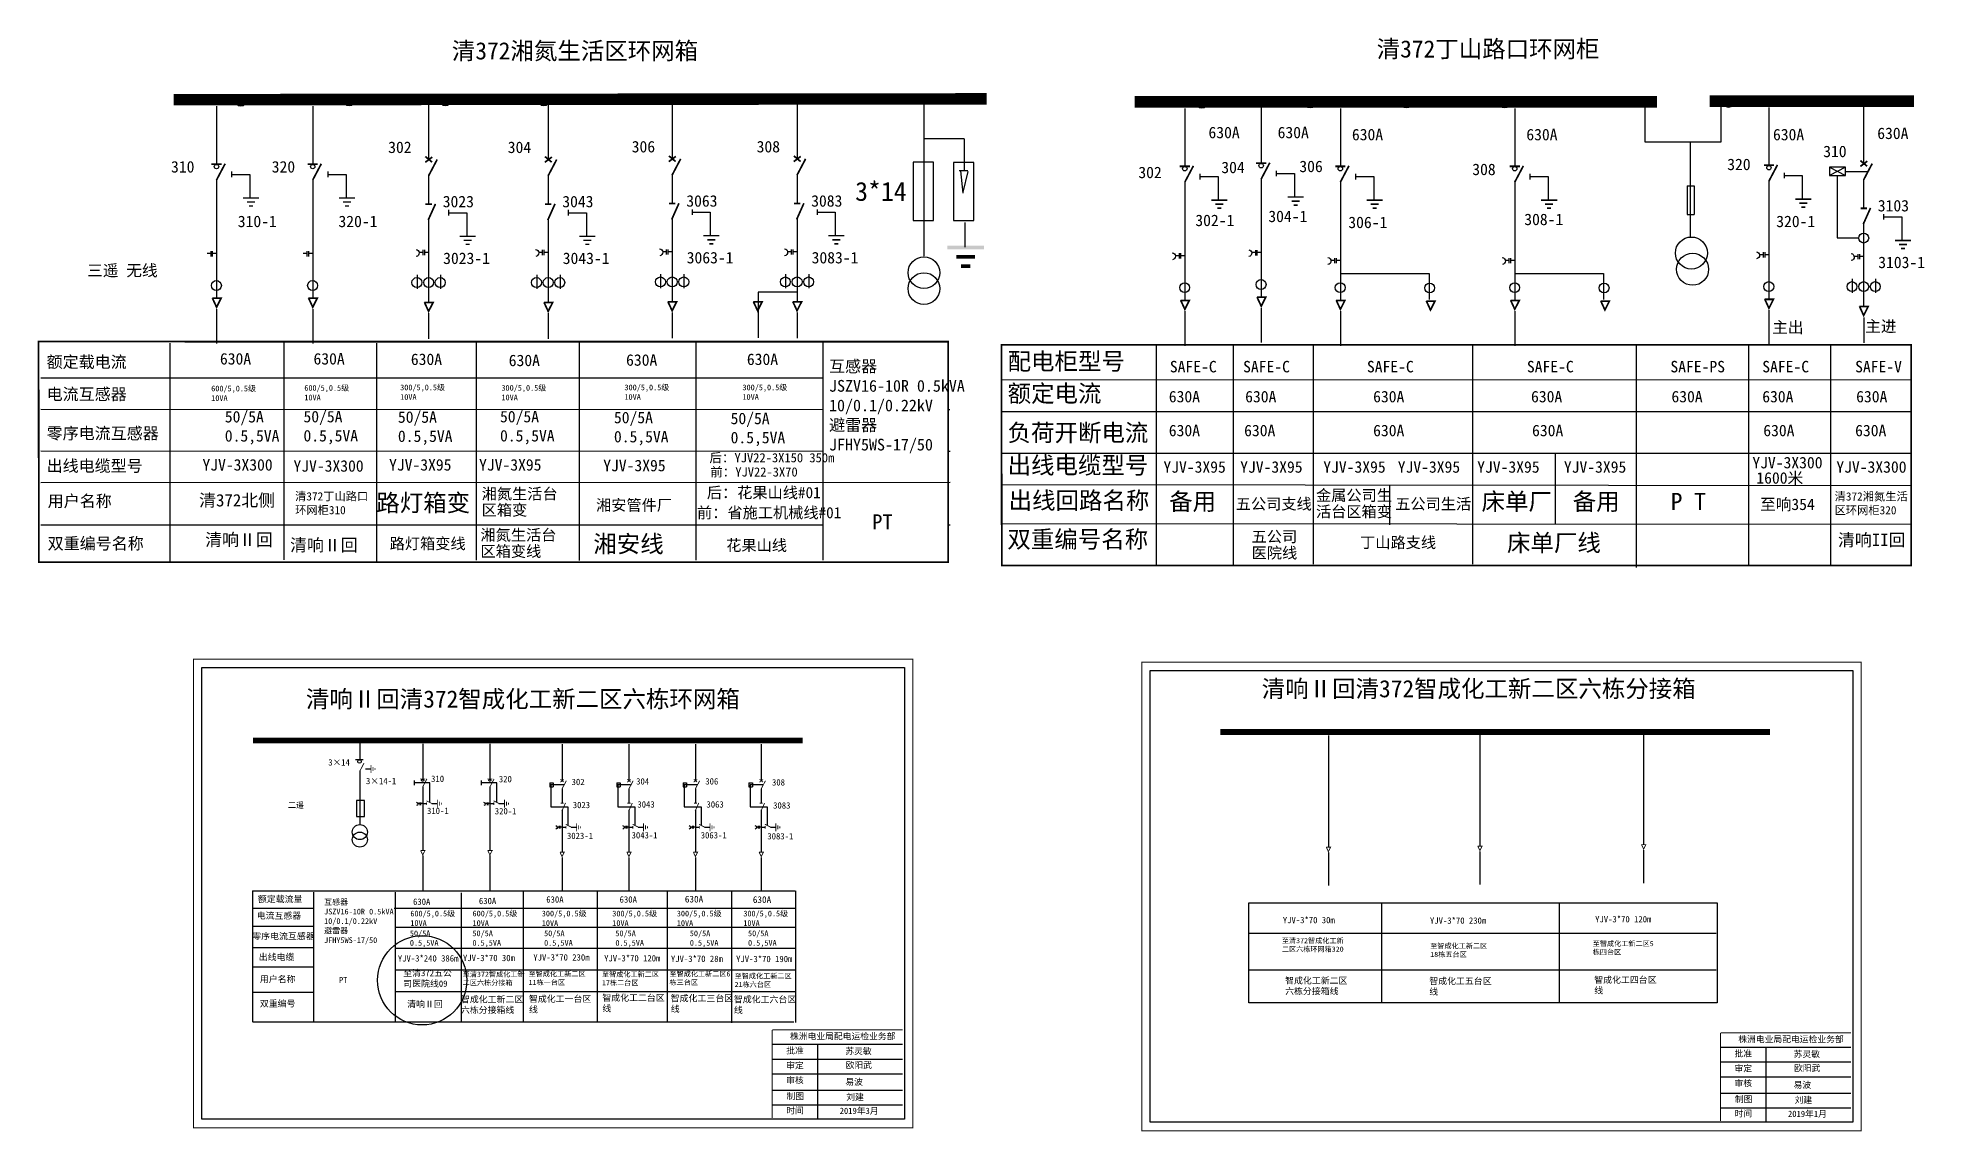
# Model space of a CAD drawing. Extents: x -9 to 320, y -209 to -18.
import ezdxf

# ---------------------------------------------------------------- set-up
doc = ezdxf.new("R2010")
doc.units = 0
doc.header["$LTSCALE"] = 0.774411
doc.linetypes.add('ACAD_ISO02W100', pattern=[15, 12, -3])
doc.linetypes.add('CENTER', pattern=[50.8, 31.75, -6.35, 6.35, -6.35])
doc.layers.get('0').update_dxf_attribs({"linetype": 'CONTINUOUS'})
doc.layers.add('2', color=7, linetype='CONTINUOUS')
doc.styles.add('HZ', font='')
doc.styles.add('hztxt_txtstyle_0.00_0_0', font='simkai.ttf')
doc.styles.add('hztxt_txtstyle_2.70_0_0', font='simkai.ttf', dxfattribs={"height": 2.7})
doc.styles.get("Standard").update_dxf_attribs({"font": '', "height": 2.5})
doc.styles.add('字体', font='', dxfattribs={"height": 2.5})
doc.styles.get('HZ').set_extended_font_data('SimSun')
doc.styles.get('Standard').set_extended_font_data('SimSun')
doc.styles.get('字体').set_extended_font_data('KaiTi_GB2312')

# ---------------------------------------------------------------- blocks, each defined once
blk = doc.blocks.new('JD')
for points in [[(-2, 0.2), (-2, -0.2), (2, 0.2), (2, -0.2)], [(1, -1.2), (1, -0.8), (-1, -1.2), (-1, -0.8)], [(-0.5, -1.8), (-0.5, -2.2), (0.5, -1.8), (0.5, -2.2)]]:
    blk.add_trace(points)

msp = doc.modelspace()

# ---------------------------------------------------------------- linework, layer by layer
for p, q in [((59.12, -29.05), (59.12, -39.18)), ((79.97, -29.05), (79.97, -39.18)), ((101.59, -28.94), (101.59, -39.07)), ((123.38, -28.94), (123.38, -39.07)), ((22.13, -29.88), (22.13, -39.93)), ((38.91, -29.88), (38.91, -39.93)), ((191.02, -30.25), (191.02, -40.3)), ((204.34, -29.71), (204.34, -39.76)), ((218.15, -30.25), (218.15, -40.3)), ((248.57, -30.25), (248.57, -40.3)), ((292.9, -30.07), (292.9, -40.12)), ((309.42, -29.76), (309.42, -39.9)), ((22.13, -42.66), (22.13, -63.25)), ((38.91, -42.66), (38.91, -63.25)), ((59.12, -41.91), (59.12, -46.87)), ((79.97, -41.91), (79.97, -46.87)), ((101.59, -41.8), (101.59, -46.76)), ((123.38, -41.8), (123.38, -46.76)), ((204.34, -42.49), (204.34, -63.08)), ((309.42, -42.63), (309.42, -47.58)), ((191.02, -43.03), (191.02, -63.62)), ((218.15, -43.03), (218.15, -63.62)), ((248.57, -43.03), (248.57, -63.62)), ((278.65, -43.72), (279.85, -43.72)), ((278.65, -43.72), (278.65, -48.74)), ((279.85, -43.72), (279.85, -48.74)), ((292.9, -42.85), (292.9, -63.44)), ((59.12, -49.35), (59.12, -63.99)), ((79.97, -49.35), (79.97, -63.99)), ((101.59, -49.24), (101.59, -63.88)), ((123.38, -49.24), (123.38, -63.88)), ((278.65, -48.74), (279.85, -48.74)), ((152.68, -50.13), (152.68, -54.45)), ((309.42, -50.06), (309.42, -64.7)), ((99.6, -59.16), (99.6, -61.6)), ((103.67, -59.16), (103.67, -61.6)), ((121.39, -59.16), (121.39, -61.6)), ((125.46, -59.16), (125.46, -61.6)), ((57.13, -59.27), (57.13, -61.71)), ((61.19, -59.27), (61.19, -61.71)), ((77.98, -59.27), (77.98, -61.71)), ((82.05, -59.27), (82.05, -61.71)), ((307.43, -59.98), (307.43, -62.42)), ((311.49, -59.98), (311.49, -62.42)), ((13.99, -71.15), (14.01, -109.16)), ((33.85, -70.96), (33.85, -108.96)), ((50.02, -71.15), (50.02, -109.16)), ((67.4, -70.97), (67.4, -108.97)), ((85.38, -70.86), (85.38, -109.08)), ((105.73, -70.97), (105.73, -108.98)), ((127.86, -70.98), (127.86, -108.98)), ((186.01, -71.52), (186.01, -102.67)), ((199.45, -71.52), (199.45, -102.67)), ((213.43, -71.52), (213.43, -109.7)), ((241.2, -71.52), (241.2, -109.7)), ((269.73, -71.52), (269.73, -102.67)), ((289.37, -71.52), (289.37, -102.67)), ((303.65, -71.52), (303.65, -102.67)), ((-8.5, -77.2), (127.86, -77.23)), ((159.12, -77.57), (317.81, -77.52)), ((186.01, -78.71), (186.01, -109.86)), ((199.45, -78.92), (199.45, -110.07)), ((289.37, -78.92), (289.37, -110.07)), ((303.65, -78.92), (303.65, -110.07)), ((269.73, -79.14), (269.73, -110.28)), ((-8.5, -82.69), (127.86, -82.73)), ((159.12, -83.06), (317.69, -83.09)), ((-8.5, -89.95), (127.86, -89.98)), ((159.12, -90.32), (317.69, -90.35)), ((255.6, -90.35), (255.6, -102.67)), ((-8.5, -95.46), (150.07, -95.42)), ((159.12, -95.83), (317.82, -95.96)), ((-8.5, -102.86), (127.86, -102.83)), ((159.12, -102.6), (317.82, -102.73))]:
    msp.add_line(p, q)
at = {"linetype": 'Continuous'}
for p, q in [((145.51, -29.35), (145.51, -55.98)), ((152.53, -35.54), (145.5, -35.54)), ((152.53, -35.54), (152.52, -41.03)), ((279.18, -36.09), (279.18, -52.61)), ((153.17, -41.13), (151.65, -41.13)), ((151.87, -41.13), (152.3, -45.04)), ((153.17, -41.24), (152.3, -44.82)), ((306.27, -40.48), (303.48, -41.93)), ((303.48, -40.48), (306.27, -41.93)), ((123.39, -62.3), (116.6, -62.3)), ((116.6, -62.3), (116.6, -70.24)), ((226.79, -102.81), (226.79, -95.88)), ((225.3, -168.85), (225.3, -186.24)), ((256.29, -168.73), (256.29, -186.13)), ((202.24, -174), (283.69, -174)), ((202.27, -180.44), (283.71, -180.44))]:
    msp.add_line(p, q, dxfattribs=at)
at = {"linetype": 'ACAD_ISO02W100'}
msp.add_line((310.02, -41.29), (306.36, -41.29), dxfattribs=at)
at = {"linetype": 'CENTER'}
for p, q in [((22.14, -65.22), (22.14, -71.24)), ((38.92, -65.22), (38.92, -71.24)), ((191.03, -65.59), (191.03, -71.61)), ((204.35, -65.05), (204.35, -71.07)), ((218.16, -65.59), (218.16, -71.61)), ((248.58, -65.59), (248.58, -71.61)), ((292.91, -65.41), (292.91, -71.43)), ((59.12, -65.95), (59.12, -70.41)), ((79.98, -65.95), (79.98, -70.41)), ((101.6, -65.84), (101.6, -70.3)), ((123.39, -65.84), (123.39, -70.3)), ((309.43, -66.67), (309.43, -71.12))]:
    msp.add_line(p, q, dxfattribs=at)
at = {"ltscale": 1.090188}
for p, q in [((149.73, -77.24), (149.89, -77.24)), ((149.73, -82.74), (150.06, -82.74)), ((149.73, -89.98), (150.07, -89.98)), ((149.73, -102.82), (150.07, -102.82))]:
    msp.add_line(p, q, dxfattribs=at)
at = {"color": 0}
for p, q in [((47.11, -140.42), (47.11, -143.71)), ((58.09, -141.02), (58.09, -147.13)), ((69.81, -141.02), (69.81, -147.13)), ((82.4, -141.06), (82.4, -147.47)), ((94.06, -141.06), (94.06, -147.47)), ((105.65, -141.06), (105.65, -147.47)), ((117.13, -141.06), (117.13, -147.47)), ((216.06, -139.58), (216.06, -158.99)), ((242.48, -139.4), (242.48, -158.8)), ((271.04, -139.14), (271.04, -158.55)), ((47.12, -145.74), (47.12, -155.07)), ((48.11, -145.37), (49.05, -145.37)), ((80.27, -147.82), (80.87, -147.82)), ((80.27, -147.82), (80.27, -148.49)), ((80.87, -147.82), (80.87, -148.49)), ((91.93, -147.82), (92.53, -147.82)), ((91.93, -147.82), (91.93, -148.49)), ((92.53, -147.82), (92.53, -148.49)), ((103.52, -147.82), (104.12, -147.82)), ((103.52, -147.82), (103.52, -148.49)), ((104.12, -147.82), (104.12, -148.49)), ((115, -147.82), (115.6, -147.82)), ((115, -147.82), (115, -148.49)), ((115.6, -147.82), (115.6, -148.49)), ((58.09, -148.5), (58.09, -159.6)), ((69.81, -148.5), (69.81, -159.6)), ((80.27, -148.49), (80.87, -148.49)), ((82.4, -148.84), (82.4, -151.31)), ((91.93, -148.49), (92.53, -148.49)), ((94.06, -148.84), (94.06, -151.31)), ((103.52, -148.49), (104.12, -148.49)), ((105.65, -148.84), (105.65, -151.31)), ((115, -148.49), (115.6, -148.49)), ((117.13, -148.84), (117.13, -151.31)), ((58.09, -151.44), (58.78, -151.44)), ((59.69, -151.43), (60.63, -151.43)), ((69.81, -151.44), (70.5, -151.44)), ((71.4, -151.43), (72.35, -151.43)), ((82.4, -152.55), (82.4, -159.86)), ((94.06, -152.55), (94.06, -159.86)), ((105.65, -152.55), (105.65, -159.86)), ((117.13, -152.55), (117.13, -159.86)), ((82.4, -155.55), (83.09, -155.55)), ((83.99, -155.53), (84.93, -155.53)), ((94.06, -155.55), (94.75, -155.55)), ((95.65, -155.53), (96.59, -155.53)), ((105.65, -155.55), (106.35, -155.55)), ((107.25, -155.53), (108.19, -155.53)), ((117.13, -155.55), (117.82, -155.55)), ((118.73, -155.53), (119.67, -155.53)), ((39.17, -169.7), (28.46, -169.7)), ((39.13, -172.85), (28.42, -172.85)), ((39.13, -176.56), (28.42, -176.56)), ((39.09, -179.95), (28.38, -179.95)), ((39.13, -184.36), (28.42, -184.36))]:
    msp.add_line(p, q, dxfattribs=at)
at = {"color": 0, "linetype": 'ACAD_ISO02W100'}
for p, q in [((82.7, -148.17), (80.46, -148.17)), ((80.46, -148.17), (80.46, -151.98)), ((94.36, -148.17), (92.12, -148.17)), ((92.12, -148.17), (92.12, -151.98)), ((105.95, -148.17), (103.71, -148.17)), ((103.71, -148.17), (103.71, -151.98)), ((117.43, -148.17), (115.19, -148.17)), ((115.19, -148.17), (115.19, -151.98)), ((80.46, -151.98), (83.41, -151.98)), ((83.41, -151.98), (83.41, -155.12)), ((92.12, -151.98), (95.07, -151.98)), ((95.07, -151.98), (95.07, -155.12)), ((103.71, -151.98), (106.67, -151.98)), ((106.67, -151.98), (106.67, -155.12)), ((115.19, -151.98), (118.15, -151.98)), ((118.15, -151.98), (118.15, -155.12))]:
    msp.add_line(p, q, dxfattribs=at)
at = {"color": 0, "linetype": 'CENTER'}
for p, q in [((58.1, -160.5), (58.1, -166.63)), ((69.81, -160.5), (69.81, -166.63)), ((82.4, -160.84), (82.4, -166.6)), ((94.06, -160.84), (94.06, -166.6)), ((105.66, -160.84), (105.66, -166.6)), ((117.14, -160.84), (117.14, -166.6)), ((216.06, -159.97), (216.06, -165.74)), ((242.49, -159.78), (242.49, -165.55)), ((271.04, -159.53), (271.04, -165.29))]:
    msp.add_line(p, q, dxfattribs=at)
at = {"color": 0, "linetype": 'Continuous'}
for p, q in [((28.4, -166.62), (123.06, -166.62)), ((28.44, -189.56), (28.44, -166.62)), ((39.07, -166.87), (39.07, -189.56)), ((53.28, -166.87), (53.28, -189.56)), ((64.8, -167.02), (64.8, -189.54)), ((75.62, -166.66), (75.62, -189.56)), ((88.52, -166.66), (88.52, -189.56)), ((100.72, -166.68), (100.72, -189.57)), ((111.98, -166.76), (111.98, -189.65)), ((123.12, -166.63), (123.12, -189.58)), ((53.11, -169.68), (123.09, -169.68)), ((53.28, -172.98), (123.12, -172.98)), ((53.28, -176.66), (123, -176.66)), ((53.28, -180.39), (123.19, -180.39)), ((53.28, -184.18), (123.09, -184.18)), ((122.85, -189.56), (28.52, -189.56)), ((119.05, -193.37), (141.8, -193.37)), ((126.95, -193.37), (126.95, -206.3)), ((284.46, -193.89), (307.21, -193.89)), ((292.35, -193.89), (292.35, -206.82)), ((119.05, -195.96), (141.8, -195.96)), ((284.46, -196.48), (307.21, -196.48)), ((119.05, -198.56), (141.8, -198.56)), ((284.46, -199.07), (307.21, -199.07)), ((119.05, -201.38), (141.8, -201.38)), ((119.05, -203.97), (141.8, -203.97)), ((284.46, -201.9), (307.21, -201.9)), ((284.46, -204.49), (307.21, -204.49))]:
    msp.add_line(p, q, dxfattribs=at)
for points, const_width in [([(14.65, -28.72), (156.47, -28.58)], 2), ([(182.26, -29.09), (273.41, -29.09)], 2), ([(282.59, -28.99), (318.23, -28.99)], 2), ([(58.55, -39.63), (59.76, -38.72)], 0.3), ([(58.56, -38.63), (59.73, -39.61)], 0.3), ([(59.12, -41.99), (60.62, -39.15)], 0.3), ([(79.4, -39.63), (80.62, -38.72)], 0.3), ([(79.41, -38.63), (80.59, -39.61)], 0.3), ([(79.97, -41.99), (81.47, -39.15)], 0.3), ([(101.02, -39.52), (102.24, -38.61)], 0.3), ([(101.03, -38.52), (102.21, -39.5)], 0.3), ([(101.59, -41.88), (103.09, -39.04)], 0.3), ([(122.81, -39.52), (124.03, -38.61)], 0.3), ([(122.82, -38.52), (124, -39.5)], 0.3), ([(123.38, -41.88), (124.88, -39.04)], 0.3), ([(308.85, -40.35), (310.07, -39.43)], 0.3), ([(308.86, -39.34), (310.03, -40.32)], 0.3), ([(21.25, -39.97), (23.02, -39.97)], 0.3), ([(22.13, -42.73), (23.63, -39.89)], 0.3), ([(38.02, -39.97), (39.79, -39.97)], 0.3), ([(38.91, -42.73), (40.41, -39.89)], 0.3), ([(190.14, -40.34), (191.91, -40.34)], 0.3), ([(191.02, -43.1), (192.52, -40.26)], 0.3), ([(203.46, -39.8), (205.23, -39.8)], 0.3), ([(204.34, -42.56), (205.84, -39.72)], 0.3), ([(217.26, -40.34), (219.03, -40.34)], 0.3), ([(218.15, -43.1), (219.65, -40.26)], 0.3), ([(247.69, -40.34), (249.46, -40.34)], 0.3), ([(248.57, -43.1), (250.07, -40.26)], 0.3), ([(292.02, -40.16), (293.79, -40.16)], 0.3), ([(292.9, -42.92), (294.4, -40.08)], 0.3), ([(309.42, -42.7), (310.92, -39.86)], 0.3), ([(58.58, -46.95), (59.69, -46.95)], 0.3), ([(59.05, -49.72), (60.32, -46.89)], 0.3), ([(79.43, -46.95), (80.54, -46.95)], 0.3), ([(79.91, -49.72), (81.17, -46.89)], 0.3), ([(101.05, -46.84), (102.17, -46.84)], 0.3), ([(101.53, -49.61), (102.79, -46.78)], 0.3), ([(122.84, -46.84), (123.95, -46.84)], 0.3), ([(123.32, -49.61), (124.58, -46.78)], 0.3), ([(308.88, -47.66), (309.99, -47.66)], 0.3), ([(309.36, -50.43), (310.62, -47.6)], 0.3), ([(21.39, -63.34), (22.92, -63.34), (22.14, -64.89), (21.41, -63.31)], 0.3), ([(38.17, -63.34), (39.7, -63.34), (38.92, -64.89), (38.19, -63.31)], 0.3), ([(58.38, -64.08), (59.91, -64.08), (59.12, -65.62), (58.4, -64.05)], 0.3), ([(79.23, -64.08), (80.76, -64.08), (79.98, -65.62), (79.25, -64.05)], 0.3), ([(100.85, -63.97), (102.38, -63.97), (101.6, -65.51), (100.87, -63.94)], 0.3), ([(115.76, -63.97), (117.29, -63.97), (116.51, -65.51), (115.78, -63.94)], 0.3), ([(122.64, -63.97), (124.17, -63.97), (123.39, -65.51), (122.66, -63.94)], 0.3), ([(190.28, -63.71), (191.81, -63.71), (191.03, -65.26), (190.3, -63.68)], 0.3), ([(203.6, -63.17), (205.13, -63.17), (204.35, -64.72), (203.62, -63.14)], 0.3), ([(217.41, -63.71), (218.94, -63.71), (218.16, -65.26), (217.43, -63.68)], 0.3), ([(233.13, -63.83), (234.66, -63.83), (233.87, -65.38), (233.15, -63.8)], 0.3), ([(247.83, -63.71), (249.36, -63.71), (248.58, -65.26), (247.85, -63.68)], 0.3), ([(263.55, -63.83), (265.08, -63.83), (264.3, -65.38), (263.57, -63.8)], 0.3), ([(292.16, -63.53), (293.69, -63.53), (292.91, -65.08), (292.18, -63.5)], 0.3), ([(308.68, -64.79), (310.21, -64.79), (309.43, -66.34), (308.7, -64.76)], 0.3)]:
    msp.add_lwpolyline(points, dxfattribs=dict(const_width=const_width))
at = {"linetype": 'Continuous'}
for points in [[(271.25, -29.8), (271.25, -36.09), (284.6, -36.09), (284.6, -29.8)], [(24.77, -41.27), (24.77, -42.24)], [(24.87, -41.76), (27.95, -41.76), (27.95, -45.7)], [(41.55, -41.27), (41.55, -42.24)], [(41.64, -41.76), (44.72, -41.76), (44.72, -45.7)], [(193.66, -41.64), (193.66, -42.61)], [(193.76, -42.13), (196.84, -42.13), (196.84, -46.07)], [(206.98, -41.1), (206.98, -42.07)], [(207.08, -41.59), (210.16, -41.59), (210.16, -45.53)], [(220.79, -41.64), (220.79, -42.61)], [(220.88, -42.13), (223.97, -42.13), (223.97, -46.07)], [(251.21, -41.64), (251.21, -42.61)], [(251.31, -42.13), (254.39, -42.13), (254.39, -46.07)], [(295.54, -41.46), (295.54, -42.43)], [(295.64, -41.95), (298.72, -41.95), (298.72, -45.89)], [(304.82, -41.93), (304.82, -52.8), (308.67, -52.8)], [(62.61, -47.95), (62.61, -48.91)], [(62.71, -48.43), (65.79, -48.43), (65.79, -52.37)], [(83.46, -47.95), (83.46, -48.91)], [(83.56, -48.43), (86.64, -48.43), (86.64, -52.37)], [(105.09, -47.84), (105.09, -48.8)], [(105.18, -48.32), (108.26, -48.32), (108.26, -52.26)], [(126.87, -47.84), (126.87, -48.8)], [(126.97, -48.32), (130.05, -48.32), (130.05, -52.26)], [(312.91, -48.66), (312.91, -49.62)], [(313.01, -49.14), (316.09, -49.14), (316.09, -53.09)], [(218.16, -59.03), (233.62, -59.03), (233.62, -63.57)], [(248.59, -59.03), (264.05, -59.03), (264.05, -63.57)]]:
    msp.add_lwpolyline(points, dxfattribs=at)
for points in [[(147.19, -39.64), (143.64, -39.64), (143.64, -49.79), (147.19, -49.79)], [(154.25, -39.65), (150.7, -39.65), (150.7, -49.8), (154.25, -49.8)], [(306.27, -40.48), (303.48, -40.48), (303.48, -41.93), (306.27, -41.93)], [(202.21, -168.75), (283.9, -168.75), (283.9, -186.16), (202.21, -186.16)]]:
    msp.add_lwpolyline(points, close=True, dxfattribs=at)
for points in [[(21.12, -55.55), (20.49, -55.55)], [(21.12, -55.13), (21.12, -56.04)], [(21.4, -55.13), (21.4, -56.04)], [(22.13, -55.55), (21.4, -55.55)], [(37.9, -55.55), (37.27, -55.55)], [(37.9, -55.13), (37.9, -56.04)], [(38.18, -55.13), (38.18, -56.04)], [(38.9, -55.55), (38.18, -55.55)], [(58.11, -55.35), (57.48, -55.35)], [(58.11, -54.92), (58.11, -55.84)], [(58.39, -54.92), (58.39, -55.84)], [(59.11, -55.35), (58.39, -55.35)], [(78.96, -55.35), (78.33, -55.35)], [(78.96, -54.92), (78.96, -55.84)], [(79.24, -54.92), (79.24, -55.84)], [(79.97, -55.35), (79.24, -55.35)], [(100.58, -55.24), (99.95, -55.24)], [(100.58, -54.81), (100.58, -55.73)], [(100.86, -54.81), (100.86, -55.73)], [(101.59, -55.24), (100.86, -55.24)], [(122.37, -55.24), (121.74, -55.24)], [(122.37, -54.81), (122.37, -55.73)], [(122.65, -54.81), (122.65, -55.73)], [(123.38, -55.24), (122.65, -55.24)], [(190.01, -55.92), (189.38, -55.92)], [(190.01, -55.5), (190.01, -56.41)], [(190.29, -55.5), (190.29, -56.41)], [(191.02, -55.92), (190.29, -55.92)], [(203.33, -55.38), (202.7, -55.38)], [(203.33, -54.96), (203.33, -55.87)], [(203.61, -54.96), (203.61, -55.87)], [(204.34, -55.38), (203.61, -55.38)], [(291.89, -55.74), (291.26, -55.74)], [(291.89, -55.32), (291.89, -56.23)], [(292.17, -55.32), (292.17, -56.23)], [(292.9, -55.74), (292.17, -55.74)], [(308.41, -55.64), (308.41, -56.55)], [(308.69, -55.64), (308.69, -56.55)], [(217.14, -56.76), (216.51, -56.76)], [(217.14, -56.34), (217.14, -57.25)], [(217.42, -56.34), (217.42, -57.25)], [(218.15, -56.76), (217.42, -56.76)], [(247.56, -56.76), (246.93, -56.76)], [(247.56, -56.34), (247.56, -57.25)], [(247.84, -56.34), (247.84, -57.25)], [(248.57, -56.76), (247.84, -56.76)], [(308.41, -56.06), (307.78, -56.06)], [(309.41, -56.06), (308.69, -56.06)]]:
    msp.add_lwpolyline(points)
for points in [[(56.94, -54.83, -0.877934), (56.96, -56.05)], [(77.79, -54.83, -0.877934), (77.81, -56.05)], [(99.41, -54.72, -0.877934), (99.44, -55.94)], [(121.2, -54.72, -0.877934), (121.22, -55.94)], [(188.84, -55.41, -0.877934), (188.87, -56.62, -1.161384)], [(202.16, -54.87, -0.877934), (202.19, -56.08, -1.161384)], [(290.72, -55.23, -0.877934), (290.75, -56.44, -1.161384)], [(307.24, -55.54, -0.877934), (307.26, -56.76)], [(215.97, -56.25, -0.877934), (215.99, -57.46, -1.161384)], [(246.39, -56.25, -0.877934), (246.42, -57.46, -1.161384)]]:
    msp.add_lwpolyline(points, format="xyb")
at = {"const_width": 0.3}
for points in [[(-8.9, -70.9), (149.73, -70.91), (149.73, -109.37), (-8.87, -109.37)], [(159.05, -71.45), (317.69, -71.46), (317.69, -109.92), (159.09, -109.92)]]:
    msp.add_lwpolyline(points, close=True, dxfattribs=at)
at = {"color": 0, "linetype": 'Continuous', "const_width": 0.182}
for points in [[(18.11, -126.24), (143.59, -126.24), (143.59, -207.94), (18.11, -207.94)], [(183.52, -126.76), (309, -126.76), (309, -208.46), (183.52, -208.46)]]:
    msp.add_lwpolyline(points, close=True, dxfattribs=at)
at = {"color": 0, "linetype": 'Continuous'}
for points in [[(19.59, -127.72), (142.12, -127.72), (142.12, -206.47), (19.59, -206.47)], [(184.99, -128.24), (307.52, -128.24), (307.52, -206.99), (184.99, -206.99)]]:
    msp.add_lwpolyline(points, close=True, dxfattribs=at)
at = {"color": 0}
for points, const_width in [([(28.52, -140.42), (124.36, -140.42)], 0.998), ([(197.23, -138.95), (293.08, -138.95)], 0.998), ([(46.36, -143.76), (47.76, -143.76)], 0.238), ([(47.12, -145.78), (47.87, -144.36)], 0.15), ([(57.65, -147.15), (58.53, -147.15)], 0.15), ([(58.09, -148.54), (58.84, -147.12)], 0.15), ([(69.37, -147.15), (70.25, -147.15)], 0.15), ([(69.81, -148.54), (70.56, -147.12)], 0.15), ([(82.12, -147.2), (82.71, -147.69)], 0.15), ([(82.11, -147.7), (82.72, -147.24)], 0.15), ([(82.4, -148.87), (83.15, -147.45)], 0.15), ([(93.78, -147.2), (94.36, -147.69)], 0.15), ([(93.77, -147.7), (94.38, -147.24)], 0.15), ([(94.06, -148.87), (94.81, -147.45)], 0.15), ([(105.37, -147.7), (105.98, -147.24)], 0.15), ([(105.38, -147.2), (105.96, -147.69)], 0.15), ([(105.65, -148.87), (106.4, -147.45)], 0.15), ([(116.85, -147.7), (117.46, -147.24)], 0.15), ([(116.85, -147.2), (117.44, -147.69)], 0.15), ([(117.13, -148.87), (117.88, -147.45)], 0.15), ([(58.75, -150.95), (59.74, -151.44)], 0.15), ([(58.78, -151.21), (58.78, -151.68)], 0.15), ([(70.46, -150.95), (71.46, -151.44)], 0.15), ([(70.5, -151.21), (70.5, -151.68)], 0.15), ([(82.13, -151.35), (82.69, -151.35)], 0.15), ([(82.37, -152.73), (83, -151.32)], 0.15), ([(93.79, -151.35), (94.34, -151.35)], 0.15), ([(94.03, -152.73), (94.66, -151.32)], 0.15), ([(105.39, -151.35), (105.94, -151.35)], 0.15), ([(105.62, -152.73), (106.25, -151.32)], 0.15), ([(116.86, -151.35), (117.42, -151.35)], 0.15), ([(117.1, -152.73), (117.73, -151.32)], 0.15), ([(83.05, -155.05), (84.05, -155.55)], 0.15), ([(83.09, -155.32), (83.09, -155.78)], 0.15), ([(94.71, -155.05), (95.71, -155.55)], 0.15), ([(94.75, -155.32), (94.75, -155.78)], 0.15), ([(106.31, -155.05), (107.31, -155.55)], 0.15), ([(106.35, -155.32), (106.35, -155.78)], 0.15), ([(117.78, -155.05), (118.78, -155.55)], 0.15), ([(117.82, -155.32), (117.82, -155.78)], 0.15), ([(57.72, -159.62), (58.49, -159.62), (58.1, -160.39), (57.73, -159.61)], 0.15), ([(69.44, -159.62), (70.21, -159.62), (69.81, -160.39), (69.45, -159.61)], 0.15), ([(82.03, -159.9), (82.79, -159.9), (82.4, -160.67), (82.04, -159.89)], 0.15), ([(93.69, -159.9), (94.45, -159.9), (94.06, -160.67), (93.7, -159.89)], 0.15), ([(105.29, -159.9), (106.05, -159.9), (105.66, -160.67), (105.3, -159.89)], 0.15), ([(116.76, -159.9), (117.53, -159.9), (117.14, -160.67), (116.77, -159.89)], 0.15), ([(215.69, -159.04), (216.45, -159.04), (216.06, -159.81), (215.7, -159.02)], 0.15), ([(242.11, -158.85), (242.88, -158.85), (242.49, -159.62), (242.12, -158.83)], 0.15), ([(270.67, -158.59), (271.43, -158.59), (271.04, -159.36), (270.68, -158.58)], 0.15)]:
    msp.add_lwpolyline(points, dxfattribs=dict(at, const_width=const_width))
for points in [[(56.58, -147.38), (56.58, -148.21)], [(68.3, -147.38), (68.3, -148.21)], [(46.53, -150.91), (46.53, -153.71), (47.92, -153.71), (47.92, -150.88), (46.53, -150.88)], [(57.59, -151.23), (57.59, -151.68)], [(57.73, -151.23), (57.73, -151.68)], [(69.31, -151.23), (69.31, -151.68)], [(69.45, -151.23), (69.45, -151.68)], [(57.59, -151.44), (57.27, -151.44)], [(58.09, -151.44), (57.73, -151.44)], [(69.31, -151.44), (68.99, -151.44)], [(69.81, -151.44), (69.45, -151.44)], [(81.9, -155.54), (81.58, -155.54)], [(81.9, -155.33), (81.9, -155.79)], [(82.04, -155.33), (82.04, -155.79)], [(82.4, -155.54), (82.04, -155.54)], [(93.55, -155.54), (93.24, -155.54)], [(93.55, -155.33), (93.55, -155.79)], [(93.69, -155.33), (93.69, -155.79)], [(94.06, -155.54), (93.69, -155.54)], [(105.15, -155.54), (104.84, -155.54)], [(105.15, -155.33), (105.15, -155.79)], [(105.29, -155.33), (105.29, -155.79)], [(105.65, -155.54), (105.29, -155.54)], [(116.63, -155.54), (116.31, -155.54)], [(116.63, -155.33), (116.63, -155.79)], [(116.77, -155.33), (116.77, -155.79)], [(117.13, -155.54), (116.77, -155.54)]]:
    msp.add_lwpolyline(points, dxfattribs=at)
at = {"color": 0, "linetype": 'ACAD_ISO02W100'}
for points in [[(59.32, -151.21), (59.32, -147.8), (56.58, -147.8)], [(71.04, -151.21), (71.04, -147.8), (68.3, -147.8)]]:
    msp.add_lwpolyline(points, dxfattribs=at)
at = {"color": 0}
for points in [[(57, -151.18, -0.877934), (57.02, -151.79)], [(68.72, -151.18, -0.877934), (68.73, -151.79)], [(81.31, -155.28, -0.877934), (81.32, -155.89)], [(92.97, -155.28, -0.877934), (92.98, -155.89)], [(104.57, -155.28, -0.877934), (104.58, -155.89)], [(116.04, -155.28, -0.877934), (116.06, -155.89)]]:
    msp.add_lwpolyline(points, format="xyb", dxfattribs=at)
at = {"color": 0, "linetype": 'Continuous', "const_width": 0.182}
for points in [[(119.05, -190.89), (119.04, -206.26)], [(119.05, -190.89), (141.8, -190.89)], [(284.46, -191.41), (284.44, -206.78)], [(284.46, -191.41), (307.21, -191.41)]]:
    msp.add_lwpolyline(points, dxfattribs=at)
for centre, radius in [((26.38, -28.85), 0.996), ((45.27, -28.8), 0.996), ((62.05, -28.8), 0.996), ((79.22, -28.8), 0.996), ((193.99, -29.22), 0.996), ((212.89, -29.17), 0.996), ((229.67, -29.17), 0.996), ((246.83, -29.17), 0.996), ((285.88, -29.07), 0.996), ((22.13, -40.39), 0.384), ((38.91, -40.39), 0.384), ((191.02, -40.76), 0.384), ((204.34, -40.22), 0.384), ((218.15, -40.76), 0.384), ((248.57, -40.76), 0.384), ((292.9, -40.58), 0.384), ((309.44, -52.84), 0.866), ((22.11, -61.12), 0.866), ((38.89, -61.12), 0.866), ((57.08, -60.6), 0.866), ((59.14, -60.6), 0.866), ((61.15, -60.6), 0.866), ((77.94, -60.6), 0.866), ((79.99, -60.6), 0.866), ((82, -60.6), 0.866), ((99.56, -60.49), 0.866), ((101.61, -60.49), 0.866), ((103.63, -60.49), 0.866), ((121.35, -60.49), 0.866), ((123.4, -60.49), 0.866), ((125.41, -60.49), 0.866), ((191, -61.49), 0.866), ((204.32, -60.95), 0.866), ((218.13, -61.49), 0.866), ((233.73, -61.55), 0.866), ((248.55, -61.49), 0.866), ((264.15, -61.55), 0.866), ((292.88, -61.31), 0.866), ((307.39, -61.31), 0.866), ((309.44, -61.31), 0.866), ((311.45, -61.31), 0.866)]:
    msp.add_circle(centre, radius)
at = {"linetype": 'Continuous'}
for centre, radius in [((279.38, -55.45), 2.79), ((279.59, -58.29), 2.79), ((145.51, -58.89), 2.76), ((145.51, -61.65), 2.76)]:
    msp.add_circle(centre, radius, dxfattribs=at)
at = {"color": 0}
for centre, radius in [((47.06, -144.09), 0.305), ((58.09, -147.36), 0.192), ((69.81, -147.36), 0.192)]:
    msp.add_circle(centre, radius, dxfattribs=at)
at = {"color": 1, "linetype": 'Continuous'}
msp.add_circle((58, -182.24), 7.78, dxfattribs=at)
for points in [[(156.01, -54.19), (156.01, -54.83), (149.59, -54.19), (149.59, -54.83)], [(151.2, -56.44), (151.2, -55.8), (154.41, -56.44), (154.41, -55.8)], [(153.6, -57.4), (153.6, -58.04), (152, -57.4), (152, -58.04)]]:
    msp.add_trace(points)
at = {"layer": '2', "color": 0}
for centre in [(47.13, -156.4), (47.13, -157.71)]:
    msp.add_circle(centre, 1.31, dxfattribs=at)

# ---------------------------------------------------------------- block references
at = {"xscale": 0.7, "yscale": 0.7, "zscale": 0.7}
for p in [(28.13, -45.86), (44.9, -45.86), (210.34, -45.69), (298.9, -46.05), (197.02, -46.23), (224.14, -46.23), (254.57, -46.23), (65.96, -52.54), (86.82, -52.54), (108.44, -52.43), (130.23, -52.43), (316.27, -53.25)]:
    msp.add_blockref('JD', p, dxfattribs=at)
at = {"color": 0, "xscale": 0.3494655254594932, "yscale": 0.3494655254594932, "zscale": 0.3494655254595134, "rotation": 90}
for p in [(49.06, -145.4), (60.64, -151.45), (72.36, -151.45), (84.95, -155.56), (96.6, -155.56), (108.2, -155.56), (119.68, -155.56)]:
    msp.add_blockref('JD', p, dxfattribs=at)

# ---------------------------------------------------------------- texts
at = {"style": 'HZ'}
for s, height, p in [('清372湘氮生活区环网箱', 3, (63.18, -21.7)), ('清372丁山路口环网柜', 3, (224.49, -21.37)), ('配电柜型号', 3, (160.11, -75.83)), ('额定电流', 3, (160.11, -81.43)), ('负荷开断电流', 3, (160.11, -88.27)), ('出线电缆型号', 3, (160.11, -93.94)), ('清372北侧', 2.159, (19.1, -99.63)), ('路灯箱变', 3, (50, -100.5)), ('湘氮生活台', 1.943, (68.38, -98.39)), ('湘安管件厂', 1.943, (88.33, -100.37)), ('后：花果山线#01', 1.943, (107.65, -98.19)), ('出线回路名称', 3, (160.29, -100.08)), ('备用', 3, (188.29, -100.27)), ('五公司支线', 1.943, (199.91, -100.16)), ('金属公司生', 1.943, (213.9, -98.67)), ('五公司生活', 1.943, (227.72, -100.16)), ('床单厂', 3, (242.78, -100.27)), ('备用', 3, (258.68, -100.27)), ('P T', 3, (275.78, -100.27)), ('区箱变', 1.943, (68.38, -101.22)), ('前：省施工机械线#01', 1.9429, (105.94, -101.69)), ('活台区箱变', 1.943, (213.9, -101.5)), ('清响Ⅱ回', 2.159, (20.16, -106.5)), ('清响Ⅱ回', 2.159, (34.97, -107.44)), ('路灯箱变线', 1.943, (52.33, -107.07)), ('湘氮生活台', 1.943, (68.17, -105.58)), ('湘安线', 3, (87.86, -107.66)), ('花果山线', 1.943, (111.04, -107.38)), ('双重编号名称', 3, (160.08, -106.85)), ('五公司', 1.943, (202.68, -105.86)), ('丁山路支线', 1.943, (221.6, -106.88)), ('床单厂线', 3, (247.22, -107.46)), ('清响II回', 2.159, (304.95, -106.55)), ('区箱变线', 1.943, (68.17, -108.41)), ('医院线', 1.943, (202.68, -108.69))]:
    msp.add_text(s, height=height, dxfattribs=at).set_placement(p)
for s, height, p in [('302', 2, (52.07, -38.02)), ('304', 2, (72.93, -38.02)), ('306', 2, (94.55, -37.91)), ('308', 2, (116.34, -37.91)), ('630A', 2, (195.15, -35.44)), ('630A', 2, (207.21, -35.44)), ('630A', 2, (220.17, -35.8)), ('630A', 2, (250.59, -35.8)), ('630A', 2, (293.61, -35.8)), ('630A', 2, (311.8, -35.58)), ('310', 2, (14.2, -41.42)), ('320', 2, (31.76, -41.42)), ('306', 2, (211, -41.35)), ('320', 2, (285.63, -41)), ('310', 2, (302.37, -38.74)), ('3*14', 3.301, (133.52, -46.36)), ('302', 2, (182.92, -42.4)), ('304', 2, (197.39, -41.53)), ('308', 2, (241.16, -41.87)), ('3023', 2, (61.59, -47.48)), ('3043', 2, (82.44, -47.48)), ('3063', 2, (104.07, -47.37)), ('3083', 2, (125.85, -47.37)), ('310-1', 2, (25.84, -50.94)), ('320-1', 2, (43.4, -50.94)), ('302-1', 2, (192.86, -50.76)), ('304-1', 2, (205.59, -50.06)), ('306-1', 2, (219.54, -51.11)), ('308-1', 2, (250.23, -50.59)), ('320-1', 2, (294.18, -50.94)), ('3103', 2, (311.89, -48.2)), ('3023-1', 2, (61.66, -57.37)), ('3043-1', 2, (82.52, -57.37)), ('3063-1', 2, (104.14, -57.26)), ('3083-1', 2, (125.93, -57.26)), ('3103-1', 2, (311.97, -58.08)), ('主出', 2, (293.48, -69.41)), ('主进', 2, (309.7, -69.23)), ('630A', 2, (22.73, -74.89)), ('630A', 2, (39.05, -74.89)), ('630A', 2, (56.03, -74.97)), ('630A', 2, (73.1, -75.17)), ('630A', 2, (93.57, -75.1)), ('630A', 2, (114.64, -74.97)), ('SAFE-C', 2, (188.41, -76.26)), ('SAFE-C', 2, (201.19, -76.26)), ('SAFE-C', 2, (222.79, -76.26)), ('SAFE-C', 2, (250.69, -76.26)), ('SAFE-PS', 2, (275.72, -76.26)), ('SAFE-C', 2, (291.74, -76.26)), ('SAFE-V', 2, (307.94, -76.26)), ('630A', 2, (188.23, -81.48)), ('630A', 2, (201.55, -81.48)), ('630A', 2, (223.87, -81.48)), ('630A', 2, (251.41, -81.48)), ('630A', 2, (275.9, -81.48)), ('630A', 2, (291.74, -81.48)), ('630A', 2, (308.12, -81.48)), ('630A', 2, (188.23, -87.39)), ('630A', 2, (201.37, -87.39)), ('630A', 2, (223.87, -87.39)), ('630A', 2, (251.59, -87.39)), ('630A', 2, (291.92, -87.39)), ('630A', 2, (307.94, -87.39)), ('YJV-3X300', 2, (19.68, -93.38)), ('YJV-3X300', 2, (35.55, -93.57)), ('YJV-3X95', 2, (52.23, -93.38)), ('YJV-3X95', 2, (67.93, -93.38)), ('YJV-3X95', 2, (89.58, -93.5)), ('后：YJV22-3X150 350m', 1.6, (108.11, -91.94)), ('YJV-3X95', 2, (187.29, -93.75)), ('YJV-3X95', 2, (200.68, -93.75)), ('YJV-3X95', 2, (215.17, -93.75)), ('YJV-3X95', 2, (228.16, -93.75)), ('YJV-3X95', 2, (242.02, -93.75)), ('YJV-3X95', 2, (257.14, -93.75)), ('YJV-3X300', 2, (290.01, -92.99)), ('YJV-3X300', 2, (304.66, -93.75)), ('前：YJV22-3X70', 1.6, (108.25, -94.42)), ('1600米', 2, (290.71, -95.66)), ('至响354', 2, (291.36, -100.26))]:
    msp.add_text(s, height=height).set_placement(p)
at = {"linetype": 'Continuous', "style": 'hztxt_txtstyle_2.70_0_0'}
for s, p in [('额定载电流', (-7.5, -75.46)), ('电流互感器', (-7.5, -81.07)), ('零序电流互感器', (-7.5, -87.9)), ('出线电缆型号', (-7.5, -93.57)), ('用户名称', (-7.32, -99.71)), ('双重编号名称', (-7.32, -107.11))]:
    msp.add_text(s, height=2.048, dxfattribs=at).set_placement(p)
at = {"color": 0, "linetype": 'Continuous', "style": 'hztxt_txtstyle_2.70_0_0'}
for s, p in [('3×14', (41.62, -144.8)), ('3×14-1', (48.2, -148.05)), ('310', (59.56, -147.66)), ('320', (71.38, -147.72)), ('302', (84.07, -148.21)), ('304', (95.33, -148.11)), ('306', (107.39, -148.11)), ('308', (119.02, -148.29)), ('3023', (84.27, -152.23)), ('3043', (95.54, -152.13)), ('3063', (107.59, -152.13)), ('3083', (119.22, -152.31)), ('310-1', (58.85, -153.25)), ('320-1', (70.67, -153.31)), ('3023-1', (83.26, -157.61)), ('3043-1', (94.53, -157.51)), ('3063-1', (106.59, -157.51)), ('3083-1', (118.21, -157.68))]:
    msp.add_text(s, height=1.109, dxfattribs=at).set_placement(p)
at = {"linetype": 'Continuous', "attachment_point": 1}
for s, insert, char_height, width, style in [('三遥 无线', (-0.42, -57.49), 2, 21.8096, 'HZ'), ('\\A1;{\\fSimSun|b0|i0|c134|p2;互感器\\PJSZV16-10R 0.5kVA\\P10/0.1/0.22kV\\P避雷器\\PJFHY5WS-17/50}', (128.97, -74.17), 2.0482, 37.7676, 'hztxt_txtstyle_2.70_0_0'), ('\\A1;{\\fSimSun|b0|i0|c134|p2;600/5,0.5级\\P10VA}', (21.21, -78.57), 0.9985, 18.4113, 'hztxt_txtstyle_2.70_0_0'), ('\\A1;{\\fSimSun|b0|i0|c134|p2;600/5,0.5级\\P10VA}', (37.45, -78.47), 0.9985, 18.4113, 'hztxt_txtstyle_2.70_0_0'), ('\\A1;{\\fSimSun|b0|i0|c134|p2;300/5,0.5级\\P10VA}', (54.17, -78.38), 0.9985, 18.4113, 'hztxt_txtstyle_2.70_0_0'), ('\\A1;{\\fSimSun|b0|i0|c134|p2;300/5,0.5级\\P10VA}', (71.83, -78.46), 0.9985, 18.4113, 'hztxt_txtstyle_2.70_0_0'), ('\\A1;{\\fSimSun|b0|i0|c134|p2;300/5,0.5级\\P10VA}', (93.29, -78.38), 0.9985, 18.4113, 'hztxt_txtstyle_2.70_0_0'), ('\\A1;{\\fSimSun|b0|i0|c134|p2;300/5,0.5级\\P10VA}', (113.87, -78.38), 0.9985, 18.4113, 'hztxt_txtstyle_2.70_0_0'), ('50/5A\\P0.5,5VA', (23.58, -82.99), 2, 9.1052, 'HZ'), ('50/5A\\P0.5,5VA', (37.3, -82.97), 2, 9.1052, 'HZ'), ('50/5A\\P0.5,5VA', (53.77, -83.05), 2, 9.1052, 'HZ'), ('50/5A\\P0.5,5VA', (71.58, -82.97), 2, 9.1052, 'HZ'), ('50/5A\\P0.5,5VA', (91.45, -83.13), 2, 9.1052, 'HZ'), ('50/5A\\P0.5,5VA', (111.8, -83.29), 2, 9.1052, 'HZ'), ('清372丁山路口环网柜310', (35.84, -97.15), 1.4393, 13.7755, '字体'), ('清372湘氮生活区环网柜320', (304.36, -97.17), 1.4393, 13.7755, '字体'), ('{\\fSimSun|b0|i0|c134|p2;PT}', (136.48, -101), 2.6389, 20.5307, 'hztxt_txtstyle_0.00_0_0')]:
    msp.add_mtext(s, dxfattribs=dict(at, insert=insert, char_height=char_height, width=width, style=style))
at = {"color": 0, "linetype": 'Continuous', "attachment_point": 1}
for s, insert, char_height, width, style in [('{\\fSimSun|b0|i0|c134|p2;清响Ⅱ回清372智成化工新二区六栋环网箱}', (37.72, -131.7), 3, 80.4201, '字体'), ('{\\fSimSun|b0|i0|c134|p2;清响Ⅱ回清372智成化工新二区六栋分接箱}', (204.44, -129.9), 3, 80.4201, '字体'), ('{\\fSimSun|b0|i0|c134|p2;二遥}', (34.59, -151.2), 1.0024, 7.7986, 'hztxt_txtstyle_0.00_0_0'), ('{\\fSimSun|b0|i0|c134|p2;额定载流量}', (29.35, -167.53), 1.1094, 17.8852, 'hztxt_txtstyle_2.70_0_0'), ('{\\fSimSun|b0|i0|c134|p2;630A}', (79.65, -167.59), 1.1094, 17.8852, 'hztxt_txtstyle_2.70_0_0'), ('{\\fSimSun|b0|i0|c134|p2;630A}', (92.44, -167.59), 1.1094, 17.8852, 'hztxt_txtstyle_2.70_0_0'), ('{\\fSimSun|b0|i0|c134|p2;630A}', (103.82, -167.5), 1.1757, 9.454, 'hztxt_txtstyle_0.00_0_0'), ('{\\fSimSun|b0|i0|c134|p2;630A}', (115.68, -167.59), 1.1757, 9.454, 'hztxt_txtstyle_0.00_0_0'), ('{\\fSimSun|b0|i0|c134|p2;电流互感器}', (29.15, -170.41), 1.1094, 17.8852, 'hztxt_txtstyle_2.70_0_0'), ('\\A1;{\\fSimSun|b0|i0|c134|p2;互感器\\PJSZV16-10R 0.5kVA\\P10/0.1/0.22kV\\P避雷器\\PJFHY5WS-17/50}', (40.9, -168.09), 0.9985, 18.4113, 'hztxt_txtstyle_2.70_0_0'), ('\\A1;{\\fSimSun|b0|i0|c134|p2;600/5,0.5级\\P10VA}', (55.94, -170.1), 0.9985, 18.4113, 'hztxt_txtstyle_2.70_0_0'), ('{\\fSimSun|b0|i0|c134|p2;630A}', (56.41, -167.98), 1.1094, 17.8852, 'hztxt_txtstyle_2.70_0_0'), ('\\A1;{\\fSimSun|b0|i0|c134|p2;600/5,0.5级\\P10VA}', (66.79, -170.1), 0.9985, 18.4113, 'hztxt_txtstyle_2.70_0_0'), ('{\\fSimSun|b0|i0|c134|p2;630A}', (67.9, -167.85), 1.1094, 17.8852, 'hztxt_txtstyle_2.70_0_0'), ('\\A1;{\\fSimSun|b0|i0|c134|p2;300/5,0.5级\\P10VA}', (78.87, -170.1), 0.9985, 18.4113, 'hztxt_txtstyle_2.70_0_0'), ('\\A1;{\\fSimSun|b0|i0|c134|p2;300/5,0.5级\\P10VA}', (91.16, -170.1), 0.9985, 18.4113, 'hztxt_txtstyle_2.70_0_0'), ('\\A1;{\\fSimSun|b0|i0|c134|p2;300/5,0.5级\\P10VA}', (102.42, -170.1), 0.9985, 18.4113, 'hztxt_txtstyle_2.70_0_0'), ('\\A1;{\\fSimSun|b0|i0|c134|p2;300/5,0.5级\\P10VA}', (114.02, -170.1), 0.9985, 18.4113, 'hztxt_txtstyle_2.70_0_0'), ('{\\fSimSun|b0|i0|c134|p2;YJV-3*70 30m}', (208.12, -171.18), 1.1094, 17.8852, 'hztxt_txtstyle_2.70_0_0'), ('{\\fSimSun|b0|i0|c134|p2;YJV-3*70 120m}', (262.59, -171.03), 1.1094, 17.8852, 'hztxt_txtstyle_2.70_0_0'), ('{\\fSimSun|b0|i0|c134|p2;零序电流互感器}', (28.37, -173.99), 1.1094, 17.8852, 'hztxt_txtstyle_2.70_0_0'), ('{\\fSimSun|b0|i0|c134|p2;50/5A\\P0.5,5VA}', (55.86, -173.55), 0.9985, 17.8852, 'hztxt_txtstyle_2.70_0_0'), ('{\\fSimSun|b0|i0|c134|p2;50/5A\\P0.5,5VA}', (66.77, -173.55), 0.9985, 17.8852, 'hztxt_txtstyle_2.70_0_0'), ('{\\fSimSun|b0|i0|c134|p2;50/5A\\P0.5,5VA}', (79.27, -173.55), 0.9985, 17.8852, 'hztxt_txtstyle_2.70_0_0'), ('{\\fSimSun|b0|i0|c134|p2;50/5A\\P0.5,5VA}', (91.7, -173.55), 0.9985, 17.8852, 'hztxt_txtstyle_2.70_0_0'), ('{\\fSimSun|b0|i0|c134|p2;50/5A\\P0.5,5VA}', (104.69, -173.55), 0.9985, 17.8852, 'hztxt_txtstyle_2.70_0_0'), ('{\\fSimSun|b0|i0|c134|p2;50/5A\\P0.5,5VA}', (114.84, -173.55), 0.9985, 17.8852, 'hztxt_txtstyle_2.70_0_0'), ('{\\fSimSun|b0|i0|c134|p2;YJV-3*70 230m}', (233.78, -171.27), 1.1094, 17.8852, 'hztxt_txtstyle_2.70_0_0'), ('{\\fSimSun|b0|i0|c134|p2;出线电缆}', (29.5, -177.63), 1.1094, 17.8852, 'hztxt_txtstyle_2.70_0_0'), ('{\\fSimSun|b0|i0|c134|p2;YJV-3*70 230m}', (77.39, -177.69), 1.1094, 17.8852, 'hztxt_txtstyle_2.70_0_0'), ('{\\fSimSun|b0|i0|c134|p2;至清372智成化工新二区六栋环网箱320}', (207.95, -174.88), 0.8875, 10.983, 'hztxt_txtstyle_2.70_0_0'), ('{\\fSimSun|b0|i0|c134|p2;至智成化工新二区18栋五台区}', (233.83, -175.8), 0.8875, 10.983, 'hztxt_txtstyle_2.70_0_0'), ('{\\fSimSun|b0|i0|c134|p2;至智成化工新二区5栋四台区}', (262.17, -175.39), 0.8875, 10.983, 'hztxt_txtstyle_2.70_0_0'), ('{\\fSimSun|b0|i0|c134|p2;YJV-3*240 386m}', (53.76, -177.86), 1.1094, 17.8852, 'hztxt_txtstyle_2.70_0_0'), ('{\\fSimSun|b0|i0|c134|p2;至清372五公司医院线09}', (54.7, -180.41), 1.1094, 9.6036, 'hztxt_txtstyle_2.70_0_0'), ('{\\fSimSun|b0|i0|c134|p2;至清372智成化工新二区六栋分接箱}', (65.08, -180.73), 0.8875, 10.983, 'hztxt_txtstyle_2.70_0_0'), ('{\\fSimSun|b0|i0|c134|p2;YJV-3*70 30m}', (65.12, -177.79), 1.1094, 17.8852, 'hztxt_txtstyle_2.70_0_0'), ('{\\fSimSun|b0|i0|c134|p2;至智成化工新二区11栋一台区}', (76.56, -180.68), 0.8875, 10.983, 'hztxt_txtstyle_2.70_0_0'), ('{\\fSimSun|b0|i0|c134|p2;至智成化工新二区17栋二台区}', (89.37, -180.74), 0.8875, 10.983, 'hztxt_txtstyle_2.70_0_0'), ('{\\fSimSun|b0|i0|c134|p2;YJV-3*70 120m}', (89.74, -177.84), 1.1094, 17.8852, 'hztxt_txtstyle_2.70_0_0'), ('{\\fSimSun|b0|i0|c134|p2;至智成化工新二区6栋三台区}', (101.14, -180.68), 0.8875, 10.983, 'hztxt_txtstyle_2.70_0_0'), ('{\\fSimSun|b0|i0|c134|p2;YJV-3*70 28m}', (101.39, -177.93), 1.1094, 17.8852, 'hztxt_txtstyle_2.70_0_0'), ('{\\fSimSun|b0|i0|c134|p2;至智成化工新二区21栋六台区}', (112.5, -181.04), 0.8875, 10.983, 'hztxt_txtstyle_2.70_0_0'), ('{\\fSimSun|b0|i0|c134|p2;YJV-3*70 190m}', (112.76, -177.96), 1.1094, 17.8852, 'hztxt_txtstyle_2.70_0_0'), ('{\\fSimSun|b0|i0|c134|p2;用户名称}', (29.69, -181.48), 1.1094, 17.8852, 'hztxt_txtstyle_2.70_0_0'), ('{\\fSimSun|b0|i0|c134|p2;PT}', (43.52, -181.68), 1.0024, 7.7986, 'hztxt_txtstyle_0.00_0_0'), ('{\\fSimSun|b0|i0|c134|p2;智成化工新二区六栋分接箱线}', (208.52, -181.73), 1.1094, 11.301, 'hztxt_txtstyle_2.70_0_0'), ('{\\fSimSun|b0|i0|c134|p2;智成化工五台区线}', (233.66, -181.81), 1.1094, 11.301, 'hztxt_txtstyle_2.70_0_0'), ('{\\fSimSun|b0|i0|c134|p2;智成化工四台区线}', (262.44, -181.6), 1.1094, 11.301, 'hztxt_txtstyle_2.70_0_0'), ('{\\fSimSun|b0|i0|c134|p2;双重编号}', (29.69, -185.74), 1.1094, 17.8852, 'hztxt_txtstyle_2.70_0_0'), ('{\\fSimSun|b0|i0|c134|p2;清响Ⅱ回}', (55.39, -185.83), 1.1094, 17.8852, 'hztxt_txtstyle_2.70_0_0'), ('{\\fSimSun|b0|i0|c134|p2;智成化工新二区六栋分接箱线}', (64.76, -185.01), 1.1094, 11.301, 'hztxt_txtstyle_2.70_0_0'), ('{\\fSimSun|b0|i0|c134|p2;智成化工一台区线}', (76.63, -184.92), 1.1094, 11.301, 'hztxt_txtstyle_2.70_0_0'), ('{\\fSimSun|b0|i0|c134|p2;智成化工二台区线}', (89.43, -184.73), 1.1094, 11.301, 'hztxt_txtstyle_2.70_0_0'), ('{\\fSimSun|b0|i0|c134|p2;智成化工三台区线}', (101.36, -184.82), 1.1094, 11.301, 'hztxt_txtstyle_2.70_0_0'), ('{\\fSimSun|b0|i0|c134|p2;智成化工六台区线}', (112.37, -185.01), 1.1094, 11.301, 'hztxt_txtstyle_2.70_0_0'), ('{\\fKaiTi_GB2312|b0|i0|c134|p49;批准}', (121.5, -193.94), 1.0944, 8.5588, '字体'), ('株洲电业局配电运检业务部', (122.16, -191.44), 1.0944, 29.9201, '字体'), ('{\\fSimSun|b0|i0|c134|p2;苏灵敏}', (131.81, -194.03), 1.0944, 8.5588, '字体'), ('株洲电业局配电运检业务部', (287.56, -191.96), 1.0944, 29.9201, '字体'), ('\\f\uffbfﾬￌﾣﾤ_GB2312|b0|i0|c134|p49;审定', (121.5, -196.53), 1.0944, 8.5588, '字体'), ('{\\fSimSun|b0|i0|c134|p2;欧阳武}', (131.86, -196.47), 1.0944, 8.5588, '字体'), ('{\\fKaiTi_GB2312|b0|i0|c134|p49;批准}', (286.9, -194.46), 1.0944, 8.5588, '字体'), ('\\f\uffbfﾬￌﾣﾤ_GB2312|b0|i0|c134|p49;审定', (286.9, -197.05), 1.0944, 8.5588, '字体'), ('{\\fSimSun|b0|i0|c134|p2;苏灵敏}', (297.21, -194.55), 1.0944, 8.5588, '字体'), ('{\\fSimSun|b0|i0|c134|p2;欧阳武}', (297.27, -196.99), 1.0944, 8.5588, '字体'), ('\\f\uffbfﾬￌﾣﾤ_GB2312|b0|i0|c134|p49;审核', (121.5, -199.11), 1.0944, 8.5588, '字体'), ('易波', (131.81, -199.4), 1.094, 8.5588, '字体'), ('\\f\uffbfﾬￌﾣﾤ_GB2312|b0|i0|c134|p49;审核', (286.9, -199.63), 1.0944, 8.5588, '字体'), ('易波', (297.21, -199.92), 1.094, 8.5588, '字体'), ('\\f\uffbfﾬￌﾣﾤ_GB2312|b0|i0|c134|p49;制图', (121.56, -201.89), 1.0944, 8.5588, '字体'), ('{\\fSimSun|b0|i0|c134|p2;刘建}', (131.97, -202.04), 1.0944, 8.5588, '字体'), ('\\f\uffbfﾬￌﾣﾤ_GB2312|b0|i0|c134|p49;制图', (286.96, -202.41), 1.0944, 8.5588, '字体'), ('{\\fSimSun|b0|i0|c134|p2;刘建}', (297.37, -202.56), 1.0944, 8.5588, '字体'), ('\\f\uffbfﾬￌﾣﾤ_GB2312|b0|i0|c134|p49;时间', (121.5, -204.4), 1.0944, 8.5588, '字体'), ('2019{\\fSimSun|b0|i0|c134|p2;年}3{\\fSimSun|b0|i0|c134|p2;月}', (130.83, -204.45), 1.0944, 16.0081, '字体'), ('\\f\uffbfﾬￌﾣﾤ_GB2312|b0|i0|c134|p49;时间', (286.9, -204.92), 1.0944, 8.5588, '字体'), ('2019{\\fSimSun|b0|i0|c134|p2;年}1{\\fSimSun|b0|i0|c134|p2;月}', (296.23, -204.97), 1.0944, 16.0081, '字体')]:
    msp.add_mtext(s, dxfattribs=dict(at, insert=insert, char_height=char_height, width=width, style=style))

doc.saveas('drawing.dxf')
